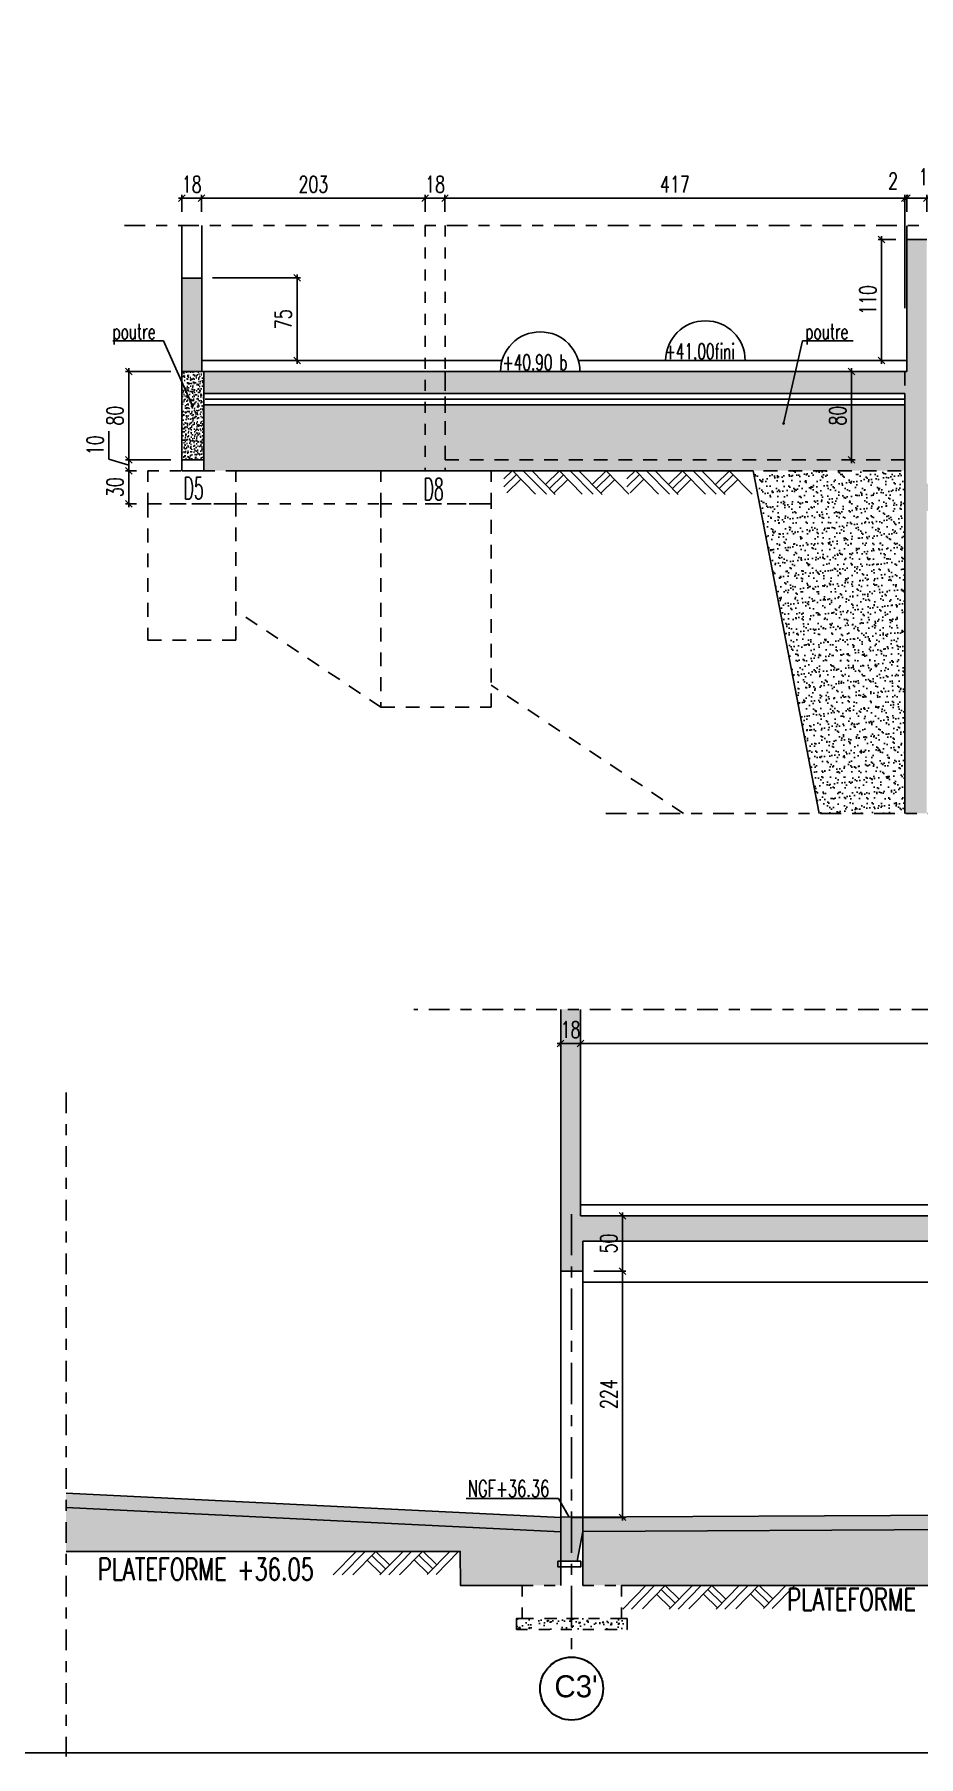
# Model space of a CAD drawing. Extents: x 308 to 437, y -199 to -146.
# Drawn here: x 319.32 to 327.35, y -199 to -183.37 of the extents above; entities that cross this region are included whole.
import ezdxf

# ---------------------------------------------------------------- set-up
doc = ezdxf.new("R2010")
doc.units = 0
doc.header["$LTSCALE"] = 0.5
doc.header["$MEASUREMENT"] = 0
for name, pattern in [('AXES2', [1.125, 0.75, -0.125, 0.125, -0.125]), ('CACHE', [0.375, 0.25, -0.125]), ('DISCONTINU', [0.75, 0.5, -0.25]), ('DISCONTINU2', [0.375, 0.25, -0.125])]:
    doc.linetypes.add(name, pattern=pattern)
doc.layers.get('DEFPOINTS').update_dxf_attribs({"linetype": 'CONTINUOUS'})
for name, color, linetype in [('0-button', 2, 'CACHE'), ('A05-AXES', 13, 'AXES2'), ('A19-COTATIONS', 146, 'CONTINUOUS'), ('AXES', 6, 'AXES2'), ('CADRE-CART', 7, 'CONTINUOUS'), ('COTATION', 7, 'CONTINUOUS'), ('HABILLAGE', 7, 'CONTINUOUS'), ('MURS', 3, 'CONTINUOUS'), ('POCHAGE', 254, 'CONTINUOUS'), ('RDC', 7, 'DISCONTINU2'), ('REPERE-SEM', 4, 'CONTINUOUS'), ('Texte', 7, 'CONTINUOUS')]:
    doc.layers.add(name, color=color, linetype=linetype)
doc.styles.add('CGotH', font='GOTHIC.TTF')
doc.styles.add('ROMANS8', font='romans.shx', dxfattribs={"width": 0.7})
doc.styles.get("Standard").update_dxf_attribs({"font": 'txt.shx'})
doc.linetypes.add('ISOLATION', pattern='A,0.0001,-0.1,[134,ltypeshp.shx,S=0.1,R=0,X=-0.1,Y=0],-0.2,[134,ltypeshp.shx,S=0.1,R=180,X=0.1,Y=0],-0.1', length=0.4001)
doc.dimstyles.new('COT50 cm', dxfattribs={"dimtxt": 0.15, "dimasz": 0.06, "dimexe": 0.03, "dimexo": 0.1, "dimgap": 0.05, "dimtad": 1, "dimdec": 0, "dimlfac": 100, "dimzin": 0, "dimdsep": 46, "dimtxsty": 'ROMANS8', "dimblk1": 'OBLIQUE', "dimblk2": 'OBLIQUE', "dimsah": 1, "dimcen": 0.03, "dimdle": 0.03, "dimclrt": 1, "dimadec": 0, "dimazin": 0, "dimtfac": 1, "dimtdec": 0, "dimtmove": 0, "dimatfit": 3, "dimfxl": 0, "dimtolj": 1, "dimtzin": 0, "dimlwd": -1, "dimlwe": -1, "dimarcsym": 0})
pattern_1 = [(37.5, (-103.79459, -43.32228), (-0.003149668, 0.096341188), [0, -0.076, 0, -0.085, 0, -0.08125]), (7.5, (-103.79459, -43.32228), (0.088488835, 0.141107303), [0, -0.041, 0, -0.0685, 0, -0.02625]), (327.5, (-103.85609, -43.32228), (0.155707093, 0.000282953), [0, -0.025, 0, -0.09, 0, -0.1175]), (317.5, (-103.85609, -43.32228), (0.15030633, 0.04388378), [0, -0.0125, 0, -0.059, 0, -0.0675])]
pattern_2 = [(37.5, (0, -126.95472), (-0.003149668, 0.096341188), [0, -0.076, 0, -0.085, 0, -0.08125]), (7.5, (0, -126.95472), (0.088488835, 0.141107303), [0, -0.041, 0, -0.0685, 0, -0.02625]), (327.5, (-0.0615, -126.95472), (0.155707093, 0.000282953), [0, -0.025, 0, -0.09, 0, -0.1175]), (317.5, (-0.0615, -126.95472), (0.15030633, 0.04388378), [0, -0.0125, 0, -0.059, 0, -0.0675])]

# ---------------------------------------------------------------- blocks, each defined once
blk = doc.blocks.new('_Oblique')
at = {"layer": 'COTATION', "color": 0, "lineweight": -2}
blk.add_line((-0.5, -0.5), (0.5, 0.5), dxfattribs=at)
blk = doc.blocks.new('*D1512')
at = {"layer": 'COTATION', "color": 0, "transparency": 16777216}
for p, q in [((326.694, -186.426), (326.771, -186.426)), ((326.741, -187.256), (326.741, -186.396)), ((326.694, -187.226), (326.771, -187.226))]:
    blk.add_line(p, q, dxfattribs=at)
at = {"layer": 'DEFPOINTS', "color": 0, "transparency": 16777216}
for p in [(326.594, -186.426), (326.741, -186.426), (326.594, -187.226)]:
    blk.add_point(p, dxfattribs=at)
at = {"layer": 'COTATION', "color": 0, "transparency": 16777216, "xscale": 0.06, "yscale": 0.06, "zscale": 0.06}
for p, rotation in [((326.741, -186.426), 90), ((326.741, -187.226), 270)]:
    blk.add_blockref('_Oblique', p, dxfattribs=dict(at, rotation=rotation))
at = {"layer": 'COTATION', "color": 1, "transparency": 16777216, "insert": (326.616, -186.826), "char_height": 0.15, "attachment_point": 5, "rotation": 90, "style": 'ROMANS8'}
blk.add_mtext('\\A1;80', dxfattribs=at)
blk = doc.blocks.new('*D1513')
at = {"layer": 'COTATION', "color": 0, "transparency": 16777216}
for p, q in [((320.629, -184.851), (320.869, -184.851)), ((320.659, -184.976), (320.659, -184.821)), ((320.839, -184.976), (320.839, -184.821))]:
    blk.add_line(p, q, dxfattribs=at)
at = {"layer": 'DEFPOINTS', "color": 0, "transparency": 16777216}
for p in [(320.839, -184.851), (320.659, -185.076), (320.839, -185.076)]:
    blk.add_point(p, dxfattribs=at)
at = {"layer": 'COTATION', "color": 0, "transparency": 16777216, "xscale": 0.06, "yscale": 0.06, "zscale": 0.06, "rotation": 180}
blk.add_blockref('_Oblique', (320.659, -184.851), dxfattribs=at)
at = {"layer": 'COTATION', "color": 0, "transparency": 16777216, "xscale": 0.06, "yscale": 0.06, "zscale": 0.06}
blk.add_blockref('_Oblique', (320.839, -184.851), dxfattribs=at)
at = {"layer": 'COTATION', "color": 1, "transparency": 16777216, "insert": (320.749, -184.726), "char_height": 0.15, "attachment_point": 5, "style": 'ROMANS8'}
blk.add_mtext('\\A1;18', dxfattribs=at)
blk = doc.blocks.new('*D1514')
at = {"layer": 'COTATION', "color": 0, "transparency": 16777216}
for p, q in [((320.809, -184.851), (322.899, -184.851)), ((320.839, -184.976), (320.839, -184.821)), ((322.869, -184.976), (322.869, -184.821))]:
    blk.add_line(p, q, dxfattribs=at)
at = {"layer": 'DEFPOINTS', "color": 0, "transparency": 16777216}
for p in [(322.869, -184.851), (320.839, -185.076), (322.869, -185.076)]:
    blk.add_point(p, dxfattribs=at)
at = {"layer": 'COTATION', "color": 0, "transparency": 16777216, "xscale": 0.06, "yscale": 0.06, "zscale": 0.06, "rotation": 180}
blk.add_blockref('_Oblique', (320.839, -184.851), dxfattribs=at)
at = {"layer": 'COTATION', "color": 0, "transparency": 16777216, "xscale": 0.06, "yscale": 0.06, "zscale": 0.06}
blk.add_blockref('_Oblique', (322.869, -184.851), dxfattribs=at)
at = {"layer": 'COTATION', "color": 1, "transparency": 16777216, "insert": (321.854, -184.726), "char_height": 0.15, "attachment_point": 5, "style": 'ROMANS8'}
blk.add_mtext('\\A1;203', dxfattribs=at)
blk = doc.blocks.new('*D1515')
at = {"layer": 'COTATION', "color": 0, "transparency": 16777216}
for p, q in [((322.839, -184.851), (323.079, -184.851)), ((322.869, -184.976), (322.869, -184.821)), ((323.049, -184.976), (323.049, -184.821))]:
    blk.add_line(p, q, dxfattribs=at)
at = {"layer": 'DEFPOINTS', "color": 0, "transparency": 16777216}
for p in [(323.049, -184.851), (322.869, -185.076), (323.049, -185.076)]:
    blk.add_point(p, dxfattribs=at)
at = {"layer": 'COTATION', "color": 0, "transparency": 16777216, "xscale": 0.06, "yscale": 0.06, "zscale": 0.06, "rotation": 180}
blk.add_blockref('_Oblique', (322.869, -184.851), dxfattribs=at)
at = {"layer": 'COTATION', "color": 0, "transparency": 16777216, "xscale": 0.06, "yscale": 0.06, "zscale": 0.06}
blk.add_blockref('_Oblique', (323.049, -184.851), dxfattribs=at)
at = {"layer": 'COTATION', "color": 1, "transparency": 16777216, "insert": (322.959, -184.726), "char_height": 0.15, "attachment_point": 5, "style": 'ROMANS8'}
blk.add_mtext('\\A1;18', dxfattribs=at)
blk = doc.blocks.new('*D1516')
at = {"layer": 'COTATION', "color": 0, "transparency": 16777216}
for p, q in [((323.019, -184.851), (327.254, -184.851)), ((323.049, -184.976), (323.049, -184.821)), ((327.224, -185.851), (327.224, -184.821))]:
    blk.add_line(p, q, dxfattribs=at)
at = {"layer": 'DEFPOINTS', "color": 0, "transparency": 16777216}
for p in [(327.224, -184.851), (323.049, -185.076), (327.224, -186.215)]:
    blk.add_point(p, dxfattribs=at)
at = {"layer": 'COTATION', "color": 0, "transparency": 16777216, "xscale": 0.06, "yscale": 0.06, "zscale": 0.06, "rotation": 180}
blk.add_blockref('_Oblique', (323.049, -184.851), dxfattribs=at)
at = {"layer": 'COTATION', "color": 0, "transparency": 16777216, "xscale": 0.06, "yscale": 0.06, "zscale": 0.06}
blk.add_blockref('_Oblique', (327.224, -184.851), dxfattribs=at)
at = {"layer": 'COTATION', "color": 1, "transparency": 16777216, "insert": (325.137, -184.726), "char_height": 0.15, "attachment_point": 5, "style": 'ROMANS8'}
blk.add_mtext('\\A1;417', dxfattribs=at)
blk = doc.blocks.new('*D1517')
at = {"layer": 'COTATION', "color": 0, "transparency": 16777216}
for p, q in [((327.214, -184.851), (327.454, -184.851)), ((327.244, -184.976), (327.244, -184.821)), ((327.424, -184.976), (327.424, -184.821))]:
    blk.add_line(p, q, dxfattribs=at)
at = {"layer": 'DEFPOINTS', "color": 0, "transparency": 16777216}
for p in [(327.424, -184.851), (327.244, -185.076), (327.424, -185.076)]:
    blk.add_point(p, dxfattribs=at)
at = {"layer": 'COTATION', "color": 0, "transparency": 16777216, "xscale": 0.06, "yscale": 0.06, "zscale": 0.06, "rotation": 180}
blk.add_blockref('_Oblique', (327.244, -184.851), dxfattribs=at)
at = {"layer": 'COTATION', "color": 0, "transparency": 16777216, "xscale": 0.06, "yscale": 0.06, "zscale": 0.06}
blk.add_blockref('_Oblique', (327.424, -184.851), dxfattribs=at)
at = {"layer": 'COTATION', "color": 1, "transparency": 16777216, "insert": (327.438, -184.66), "char_height": 0.15, "attachment_point": 5, "style": 'ROMANS8'}
blk.add_mtext('\\A1;18', dxfattribs=at)
blk = doc.blocks.new('*D1518')
at = {"layer": 'COTATION', "color": 0, "transparency": 16777216}
for p, q in [((327.224, -184.851), (327.164, -184.851)), ((327.224, -185.851), (327.224, -184.821)), ((327.224, -184.851), (327.244, -184.851)), ((327.244, -184.875), (327.244, -184.821)), ((327.244, -184.851), (327.304, -184.851))]:
    blk.add_line(p, q, dxfattribs=at)
at = {"layer": 'DEFPOINTS', "color": 0, "transparency": 16777216}
for p in [(327.244, -184.851), (327.244, -184.975), (327.224, -186.215)]:
    blk.add_point(p, dxfattribs=at)
at = {"layer": 'COTATION', "color": 0, "transparency": 16777216, "xscale": 0.06, "yscale": 0.06, "zscale": 0.06}
blk.add_blockref('_Oblique', (327.224, -184.851), dxfattribs=at)
at = {"layer": 'COTATION', "color": 0, "transparency": 16777216, "xscale": 0.06, "yscale": 0.06, "zscale": 0.06, "rotation": 180}
blk.add_blockref('_Oblique', (327.244, -184.851), dxfattribs=at)
at = {"layer": 'COTATION', "color": 1, "transparency": 16777216, "insert": (327.118, -184.696), "char_height": 0.15, "attachment_point": 5, "style": 'ROMANS8'}
blk.add_mtext('\\A1;2', dxfattribs=at)
blk = doc.blocks.new('*D1527')
at = {"layer": 'COTATION', "color": 0, "transparency": 16777216}
for p, q in [((320.177, -187.656), (320.177, -187.296)), ((320.249, -187.326), (320.147, -187.326)), ((320.249, -187.626), (320.147, -187.626))]:
    blk.add_line(p, q, dxfattribs=at)
at = {"layer": 'DEFPOINTS', "color": 0, "transparency": 16777216}
for p in [(320.177, -187.326), (320.349, -187.326), (320.349, -187.626)]:
    blk.add_point(p, dxfattribs=at)
at = {"layer": 'COTATION', "color": 0, "transparency": 16777216, "xscale": 0.06, "yscale": 0.06, "zscale": 0.06}
for p, rotation in [((320.177, -187.326), 90), ((320.177, -187.626), 270)]:
    blk.add_blockref('_Oblique', p, dxfattribs=dict(at, rotation=rotation))
at = {"layer": 'COTATION', "color": 1, "transparency": 16777216, "insert": (320.052, -187.476), "char_height": 0.15, "attachment_point": 5, "rotation": 90, "style": 'ROMANS8'}
blk.add_mtext('\\A1;30', dxfattribs=at)
blk = doc.blocks.new('*D1528')
at = {"layer": 'COTATION', "color": 0, "transparency": 16777216}
for p, q in [((319.997, -187.222), (319.997, -186.967)), ((320.177, -187.276), (319.997, -187.222)), ((320.559, -187.226), (320.147, -187.226)), ((320.177, -187.356), (320.177, -187.196)), ((320.249, -187.326), (320.147, -187.326))]:
    blk.add_line(p, q, dxfattribs=at)
at = {"layer": 'DEFPOINTS', "color": 0, "transparency": 16777216}
for p in [(320.177, -187.226), (320.659, -187.226), (320.349, -187.326)]:
    blk.add_point(p, dxfattribs=at)
at = {"layer": 'COTATION', "color": 0, "transparency": 16777216, "xscale": 0.06, "yscale": 0.06, "zscale": 0.06}
for p, rotation in [((320.177, -187.226), 90), ((320.177, -187.326), 270)]:
    blk.add_blockref('_Oblique', p, dxfattribs=dict(at, rotation=rotation))
at = {"layer": 'COTATION', "color": 1, "transparency": 16777216, "insert": (319.872, -187.095), "char_height": 0.15, "attachment_point": 5, "rotation": 90, "style": 'ROMANS8'}
blk.add_mtext('\\A1;10', dxfattribs=at)
blk = doc.blocks.new('*D1529')
at = {"layer": 'COTATION', "color": 0, "transparency": 16777216}
for p, q in [((320.559, -186.426), (320.147, -186.426)), ((320.177, -187.256), (320.177, -186.396)), ((320.559, -187.226), (320.147, -187.226))]:
    blk.add_line(p, q, dxfattribs=at)
at = {"layer": 'DEFPOINTS', "color": 0, "transparency": 16777216}
for p in [(320.177, -186.426), (320.659, -186.426), (320.659, -187.226)]:
    blk.add_point(p, dxfattribs=at)
at = {"layer": 'COTATION', "color": 0, "transparency": 16777216, "xscale": 0.06, "yscale": 0.06, "zscale": 0.06}
for p, rotation in [((320.177, -186.426), 90), ((320.177, -187.226), 270)]:
    blk.add_blockref('_Oblique', p, dxfattribs=dict(at, rotation=rotation))
at = {"layer": 'COTATION', "color": 1, "transparency": 16777216, "insert": (320.052, -186.826), "char_height": 0.15, "attachment_point": 5, "rotation": 90, "style": 'ROMANS8'}
blk.add_mtext('\\A1;80', dxfattribs=at)
blk = doc.blocks.new('*D1534')
at = {"layer": 'COTATION', "color": 0, "transparency": 16777216}
for p, q in [((327.144, -185.226), (326.984, -185.226)), ((327.014, -186.356), (327.014, -185.196)), ((327.058, -186.326), (326.984, -186.326))]:
    blk.add_line(p, q, dxfattribs=at)
at = {"layer": 'DEFPOINTS', "color": 0, "transparency": 16777216}
for p in [(327.014, -185.226), (327.244, -185.226), (327.158, -186.326)]:
    blk.add_point(p, dxfattribs=at)
at = {"layer": 'COTATION', "color": 0, "transparency": 16777216, "xscale": 0.06, "yscale": 0.06, "zscale": 0.06}
for p, rotation in [((327.014, -185.226), 90), ((327.014, -186.326), 270)]:
    blk.add_blockref('_Oblique', p, dxfattribs=dict(at, rotation=rotation))
at = {"layer": 'COTATION', "color": 1, "transparency": 16777216, "insert": (326.889, -185.776), "char_height": 0.15, "attachment_point": 5, "rotation": 90, "style": 'ROMANS8'}
blk.add_mtext('\\A1;110', dxfattribs=at)
blk = doc.blocks.new('*D1535')
at = {"layer": 'COTATION', "color": 0, "transparency": 16777216}
for p, q in [((320.939, -185.576), (321.736, -185.576)), ((321.706, -186.356), (321.706, -185.546)), ((321.119, -186.326), (321.736, -186.326))]:
    blk.add_line(p, q, dxfattribs=at)
at = {"layer": 'DEFPOINTS', "color": 0, "transparency": 16777216}
for p in [(320.839, -185.576), (321.706, -185.576), (321.019, -186.326)]:
    blk.add_point(p, dxfattribs=at)
at = {"layer": 'COTATION', "color": 0, "transparency": 16777216, "xscale": 0.06, "yscale": 0.06, "zscale": 0.06}
for p, rotation in [((321.706, -185.576), 90), ((321.706, -186.326), 270)]:
    blk.add_blockref('_Oblique', p, dxfattribs=dict(at, rotation=rotation))
at = {"layer": 'COTATION', "color": 1, "transparency": 16777216, "insert": (321.581, -185.951), "char_height": 0.15, "attachment_point": 5, "rotation": 90, "style": 'ROMANS8'}
blk.add_mtext('\\A1;75', dxfattribs=at)
blk = doc.blocks.new('*D1676')
at = {"layer": 'COTATION', "color": 0, "transparency": 16777216}
for p, q in [((324.069, -192.526), (324.309, -192.526)), ((324.099, -192.511), (324.099, -192.556)), ((324.279, -192.511), (324.279, -192.556))]:
    blk.add_line(p, q, dxfattribs=at)
at = {"layer": 'DEFPOINTS', "color": 0, "transparency": 16777216}
for p in [(324.099, -192.411), (324.279, -192.411), (324.279, -192.526)]:
    blk.add_point(p, dxfattribs=at)
at = {"layer": 'COTATION', "color": 0, "transparency": 16777216, "xscale": 0.06, "yscale": 0.06, "zscale": 0.06, "rotation": 180}
blk.add_blockref('_Oblique', (324.099, -192.526), dxfattribs=at)
at = {"layer": 'COTATION', "color": 0, "transparency": 16777216, "xscale": 0.06, "yscale": 0.06, "zscale": 0.06}
blk.add_blockref('_Oblique', (324.279, -192.526), dxfattribs=at)
at = {"layer": 'COTATION', "color": 1, "transparency": 16777216, "insert": (324.189, -192.401), "char_height": 0.15, "attachment_point": 5, "style": 'ROMANS8'}
blk.add_mtext('\\A1;18', dxfattribs=at)
blk = doc.blocks.new('*D1677')
at = {"layer": 'COTATION', "color": 0, "transparency": 16777216}
for p, q in [((324.249, -192.526), (339.046, -192.526)), ((324.279, -192.511), (324.279, -192.556)), ((339.016, -192.558), (339.016, -192.496))]:
    blk.add_line(p, q, dxfattribs=at)
at = {"layer": 'DEFPOINTS', "color": 0, "transparency": 16777216}
for p in [(324.279, -192.411), (339.016, -192.526), (339.016, -192.658)]:
    blk.add_point(p, dxfattribs=at)
at = {"layer": 'COTATION', "color": 0, "transparency": 16777216, "xscale": 0.06, "yscale": 0.06, "zscale": 0.06, "rotation": 180}
blk.add_blockref('_Oblique', (324.279, -192.526), dxfattribs=at)
at = {"layer": 'COTATION', "color": 0, "transparency": 16777216, "xscale": 0.06, "yscale": 0.06, "zscale": 0.06}
blk.add_blockref('_Oblique', (339.016, -192.526), dxfattribs=at)
at = {"layer": 'COTATION', "color": 1, "transparency": 16777216, "insert": (331.647, -192.401), "char_height": 0.15, "attachment_point": 5, "style": 'ROMANS8'}
blk.add_mtext('\\A1;1474', dxfattribs=at)
blk = doc.blocks.new('*D1718')
at = {"layer": 'COTATION', "color": 0, "transparency": 16777216}
for p, q in [((324.401, -194.592), (324.691, -194.592)), ((324.661, -196.858), (324.661, -194.562)), ((324.199, -196.828), (324.691, -196.828))]:
    blk.add_line(p, q, dxfattribs=at)
at = {"layer": 'DEFPOINTS', "color": 0, "transparency": 16777216}
for p in [(324.301, -194.592), (324.661, -194.592), (324.099, -196.828)]:
    blk.add_point(p, dxfattribs=at)
at = {"layer": 'COTATION', "color": 0, "transparency": 16777216, "xscale": 0.06, "yscale": 0.06, "zscale": 0.06}
for p, rotation in [((324.661, -194.592), 90), ((324.661, -196.828), 270)]:
    blk.add_blockref('_Oblique', p, dxfattribs=dict(at, rotation=rotation))
at = {"layer": 'COTATION', "color": 1, "transparency": 16777216, "insert": (324.536, -195.71), "char_height": 0.15, "attachment_point": 5, "rotation": 90, "style": 'ROMANS8'}
blk.add_mtext('\\A1;224', dxfattribs=at)
blk = doc.blocks.new('*D1719')
at = {"layer": 'COTATION', "color": 0, "transparency": 16777216}
for p, q in [((324.573, -194.092), (324.691, -194.092)), ((324.661, -194.622), (324.661, -194.062)), ((324.401, -194.592), (324.691, -194.592))]:
    blk.add_line(p, q, dxfattribs=at)
at = {"layer": 'DEFPOINTS', "color": 0, "transparency": 16777216}
for p in [(324.473, -194.092), (324.661, -194.092), (324.301, -194.592)]:
    blk.add_point(p, dxfattribs=at)
at = {"layer": 'COTATION', "color": 0, "transparency": 16777216, "xscale": 0.06, "yscale": 0.06, "zscale": 0.06}
for p, rotation in [((324.661, -194.092), 90), ((324.661, -194.592), 270)]:
    blk.add_blockref('_Oblique', p, dxfattribs=dict(at, rotation=rotation))
at = {"layer": 'COTATION', "color": 1, "transparency": 16777216, "insert": (324.536, -194.342), "char_height": 0.15, "attachment_point": 5, "rotation": 90, "style": 'ROMANS8'}
blk.add_mtext('\\A1;50', dxfattribs=at)

msp = doc.modelspace()

# ---------------------------------------------------------------- hatches: boundary and pattern name
at = {"layer": 'COTATION', "linetype": 'DISCONTINU', "ltscale": 0.2}
h = msp.add_hatch(dxfattribs=at)
h.set_pattern_fill('AR-CONC', color=8, scale=0.02, style=0)
h.set_pattern_definition([(50, (323.49954, -197.84683), (0.143452, -0.01255), [0.015, -0.165]), (355, (323.49954, -197.84683), (-0.02775, 0.150438), [0.012, -0.132]), (100.451, (323.51149, -197.84787), (0.115702, 0.137888), [0.012748, -0.140228]), (46.184, (323.49954, -197.80683), (0.213448, -0.033104), [0.0225, -0.2475]), (96.636, (323.51733, -197.80959), (0.186932, 0.194824), [0.019122, -0.210343]), (351.184, (323.49954, -197.80683), (0.186932, 0.194824), [0.018, -0.198]), (21, (323.51954, -197.81683), (0.119381, -0.080524), [0.015, -0.165]), (326, (323.51954, -197.81683), (0.048663, 0.14503), [0.012, -0.132]), (71.451, (323.52949, -197.82354), (0.168044, 0.064506), [0.012748, -0.140228]), (37.5, (323.49954, -197.84683), (0.002432, 0.0665788), [0, -0.1304, 0, -0.134, 0, -0.1325]), (7.5, (323.49954, -197.84683), (0.052614, 0.0788823), [0, -0.0764, 0, -0.1274, 0, -0.0505]), (327.5, (323.45494, -197.84683), (0.1067645, -0.004511), [0, -0.05, 0, -0.156, 0, -0.207]), (317.5, (323.43494, -197.84683), (0.116637, 0.020021), [0, -0.065, 0, -0.1036, 0, -0.147])])
h.paths.add_polyline_path([(324.199, -197.7468), (323.7496, -197.7468), (323.6996, -197.7468), (323.6996, -197.8468), (324.199, -197.8468)])
h.paths.add_polyline_path([(324.702, -197.7468), (324.652, -197.7468), (324.199, -197.7468), (324.199, -197.8468), (324.702, -197.8468)])
at = {"layer": 'HABILLAGE'}
h = msp.add_hatch(dxfattribs=at)
h.set_pattern_fill('AR-CONC', color=256, scale=0.01, style=0)
h.set_pattern_definition([(50, (-26.69083, -60.22952), (0.071726018, -0.0062752135), [0.0075, -0.0825]), (355, (-26.69083, -60.22952), (-0.013875133, 0.075219213), [0.006, -0.066]), (100.451444, (-26.68485, -60.23004), (0.057850885, 0.068943999), [0.006374019, -0.070114211]), (46.1842, (-26.69083, -60.20952), (0.106724133, -0.016551928), [0.01125, -0.12375]), (96.635635, (-26.68194, -60.2109), (0.093466195, 0.09741186), [0.009561034, -0.105171376]), (351.184164, (-26.69083, -60.20952), (0.093466195, 0.09741186), [0.009, -0.099]), (21, (-26.68083, -60.21452), (0.059690705, -0.040261889), [0.0075, -0.0825]), (326, (-26.68083, -60.21452), (0.024331533, 0.072515005), [0.006, -0.066]), (71.451445, (-26.675856, -60.217874), (0.084022238, 0.032253115), [0.006374019, -0.070114211]), (37.5, (-26.69083, -60.22952), (0.0012159855, 0.0332893854), [0, -0.0652, 0, -0.067, 0, -0.06625]), (7.5, (-26.69083, -60.22952), (0.0263069537, 0.0394411712), [0, -0.0382, 0, -0.0637, 0, -0.02525]), (327.5, (-26.71313, -60.22952), (0.0533822436, -0.0022554872), [0, -0.025, 0, -0.078, 0, -0.1035]), (317.5, (-26.72313, -60.22952), (0.058318617, 0.010010498), [0, -0.0325, 0, -0.0518, 0, -0.0735])])
h.paths.add_polyline_path([(320.8594, -186.4265), (320.6594, -186.4265), (320.6594, -187.2265), (320.8594, -187.2265)])
h = msp.add_hatch(dxfattribs=at)
h.set_pattern_fill('AR-SAND', color=256, scale=0.05, style=0)
h.set_pattern_definition(pattern_1)
h.paths.add_polyline_path([(322.8694, -186.7265), (320.8594, -186.7265), (320.8594, -187.2265), (320.8594, -187.3265), (321.1494, -187.3265), (322.4674, -187.3265), (322.8694, -187.3265)])
h.paths.add_polyline_path([(323.0494, -186.7265), (322.8694, -186.7265), (322.8694, -187.3265), (323.0494, -187.3265)])
h.paths.add_polyline_path([(327.2244, -186.7265), (323.0494, -186.7265), (323.0494, -187.2265), (327.2244, -187.2265)])
h.paths.add_polyline_path([(327.2244, -187.2265), (323.0494, -187.2265), (323.0494, -187.3265), (323.4674, -187.3265), (327.2244, -187.3265)])
h = msp.add_hatch(dxfattribs=at)
h.set_pattern_fill('AR-SAND', color=256, scale=0.05, style=0)
h.set_pattern_definition(pattern_1)
h.paths.add_polyline_path([(326.4471, -190.4379), (327.2244, -190.4379), (327.2244, -187.3265), (325.8478, -187.3265)])
h = msp.add_hatch(dxfattribs=at)
h.set_pattern_fill('AR-SAND', color=256, scale=0.05, style=0)
h.set_pattern_definition(pattern_2)
h.paths.add_polyline_path([(319.6078, -196.738), (319.6078, -197.1368), (323.187, -197.1368), (323.189, -197.4468), (323.7496, -197.4468), (324.0994, -197.4468), (324.0994, -196.9575), (324.0794, -196.9575)])
h = msp.add_hatch(dxfattribs=at)
h.set_pattern_fill('AR-SAND', color=256, scale=0.05, style=0)
h.set_pattern_definition(pattern_2)
h.paths.add_polyline_path([(331.5562, -196.9188), (331.5362, -196.9188), (324.3212, -196.9567), (324.3012, -196.9567), (324.3012, -197.4468), (324.652, -197.4468), (331.0462, -197.4468), (331.0462, -197.4468), (331.5562, -197.4468)])
at = {"layer": 'POCHAGE'}
h = msp.add_hatch(color=256, dxfattribs=at)
h.paths.add_polyline_path([(332.8777, -187.267), (332.7543, -187.2728), (332.7536, -187.2579), (332.8777, -187.252), (332.8777, -187.1896), (329.0244, -187.3685), (329.0244, -186.6765), (328.8244, -186.6765), (328.8244, -187.3778), (327.4244, -187.4428), (327.4244, -185.2265), (327.2444, -185.2265), (327.2444, -186.4265), (327.2244, -186.4265), (327.2244, -187.2265), (327.2244, -190.4379), (327.4244, -190.4379), (327.4244, -187.6931), (332.6777, -187.4492), (332.6777, -190.4379), (332.8777, -190.4379)])
h.paths.add_polyline_path([(329.0244, -186.4265), (328.8244, -186.4265), (328.8244, -186.6765), (329.0244, -186.6765)], flags=17)
h.paths.add_polyline_path([(329.0244, -186.3265), (328.8244, -186.3265), (328.8244, -186.4265), (329.0244, -186.4265)], flags=17)
h.paths.add_polyline_path([(329.0244, -185.7265), (328.8244, -185.7265), (328.8244, -186.3265), (329.0244, -186.3265)], flags=17)
h = msp.add_hatch(color=256, dxfattribs=at)
h.paths.add_polyline_path([(322.8694, -186.4265), (320.8594, -186.4265), (320.8594, -186.6265), (322.8694, -186.6265)])
h.paths.add_polyline_path([(323.0494, -186.4265), (322.8694, -186.4265), (322.8694, -186.6265), (323.0494, -186.6265)])
h.paths.add_polyline_path([(327.2244, -186.4265), (323.0494, -186.4265), (323.0494, -186.6265), (327.2244, -186.6265)])
h.paths.add_polyline_path([(320.8394, -185.5765), (320.6594, -185.5765), (320.6594, -186.4265), (320.8394, -186.4265)])
for points in [[(324.2793, -194.0921), (324.2793, -192.2174), (324.0994, -192.2174), (324.0994, -194.5921), (324.3012, -194.5921), (324.3012, -194.3221), (338.9056, -194.3221), (338.9056, -194.6921), (339.3056, -194.6921), (339.3056, -194.4117), (346.443, -194.4117), (346.443, -194.7117), (346.643, -194.7117), (346.643, -194.0617), (346.493, -194.0617), (346.493, -194.1617), (340.7958, -194.1617), (340.7958, -192.9921), (340.5958, -192.9921), (340.5958, -194.1617), (339.3056, -194.1617), (339.3056, -194.0921), (339.1961, -194.0921), (339.1961, -192.2174), (339.0156, -192.2174), (339.0156, -194.0921)], [(319.6078, -196.6078), (319.6078, -196.7378), (324.0994, -196.9575), (324.0994, -196.8284)], [(331.6462, -196.7882), (324.3012, -196.8268), (324.3001, -196.9568), (331.6462, -196.9182)]]:
    msp.add_hatch(color=256, dxfattribs=at).paths.add_polyline_path(points)
h = msp.add_hatch(color=256, dxfattribs=at)
h.paths.add_polyline_path([(324.3012, -196.8268), (324.199, -196.8274), (324.199, -197.2274), (324.2494, -197.2274), (324.3001, -196.9568), (324.3012, -196.9568)])
h.paths.add_polyline_path([(324.199, -196.8274), (324.0994, -196.8279), (324.0994, -197.2274), (324.199, -197.2274)])

# ---------------------------------------------------------------- linework, layer by layer
at = {"layer": '0-button', "linetype": 'ByBlock'}
msp.add_lwpolyline([(320.8594, -187.2265), (320.6594, -187.2265), (320.6594, -186.4265), (320.8594, -186.4265)], close=True, dxfattribs=at)
at = {"layer": '0-button', "color": 2, "linetype": 'DISCONTINU2'}
msp.add_lwpolyline([(327.2244, -187.2265), (323.0494, -187.2265), (323.0494, -186.4265), (327.2244, -186.4265)], close=True, dxfattribs=at)
at = {"layer": 'A19-COTATIONS', "color": 242, "lineweight": 30, "ltscale": 10, "true_color": 0xcd2027}
msp.add_circle((324.199, -198.3831), 0.2858, dxfattribs=at)
at = {"layer": 'AXES', "color": 6, "ltscale": 0.5}
for p, q in [((320.1396, -185.1005), (340.7718, -185.1005)), ((324.5083, -190.4379), (335.2578, -190.4379)), ((354.776, -192.2174), (322.7647, -192.2174)), ((319.6078, -192.9705), (319.6078, -198.9999))]:
    msp.add_line(p, q, dxfattribs=at)
at = {"layer": 'AXES', "color": 1}
msp.add_line((324.199, -194.0743), (324.199, -198.0973), dxfattribs=at)
at = {"layer": 'CADRE-CART', "color": 1}
msp.add_lwpolyline([(307.8533, -154.9648), (437.1328, -154.9648), (437.1328, -198.9648), (307.8533, -198.9648)], close=True, dxfattribs=at)
at = {"layer": 'COTATION', "color": 8}
for p, q in [((324.0994, -194.5921), (324.0994, -197.4468)), ((324.3012, -194.5921), (324.3012, -197.4468)), ((330.1739, -194.6921), (324.3012, -194.6921))]:
    msp.add_line(p, q, dxfattribs=at)
at = {"layer": 'COTATION'}
msp.add_lwpolyline([(324.0741, -197.2274), (324.2815, -197.2274), (324.2815, -197.2789), (324.0741, -197.2789)], close=True, dxfattribs=at)
at = {"layer": 'COTATION', "color": 8, "linetype": 'DISCONTINU', "ltscale": 0.2}
for points in [[(324.3012, -197.4468), (324.652, -197.4468), (324.652, -197.7468), (323.7496, -197.7468), (323.7496, -197.4468), (324.0994, -197.4468)], [(323.7496, -197.7468), (323.6996, -197.7468), (323.6996, -197.8468), (324.702, -197.8468), (324.702, -197.7468), (324.652, -197.7467)]]:
    msp.add_lwpolyline(points, dxfattribs=at)
at = {"layer": 'COTATION'}
for centre in [(325.4136, -186.3265), (323.9138, -186.4265)]:
    msp.add_arc(centre, 0.3611, 0, 180, dxfattribs=at)
at = {"layer": 'HABILLAGE', "linetype": 'ISOLATION', "ltscale": 0.2}
msp.add_line((320.8715, -186.6771), (327.2244, -186.6771), dxfattribs=at)
at = {"layer": 'HABILLAGE', "color": 1}
for p in [(321.1494, -187.3265), (326.4471, -190.4379)]:
    msp.add_line(p, (325.8478, -187.3265), dxfattribs=at)
at = {"layer": 'HABILLAGE'}
for p, q in [((323.6616, -187.3244), (323.5832, -187.401)), ((323.6972, -187.3612), (323.5832, -187.4726)), ((323.7383, -187.4033), (323.6116, -187.5272)), ((323.8713, -187.539), (323.6616, -187.3244)), ((323.9694, -187.5401), (323.7597, -187.3256)), ((324.0501, -187.541), (323.8404, -187.3265)), ((324.0883, -187.3265), (323.9614, -187.4506)), ((324.1239, -187.3632), (323.9972, -187.4872)), ((324.1651, -187.4053), (324.0383, -187.5292)), ((324.2961, -187.539), (324.0883, -187.3265)), ((324.3942, -187.5401), (324.1853, -187.3265)), ((324.4748, -187.541), (324.2651, -187.3265)), ((324.5136, -187.3273), (324.3867, -187.4514)), ((324.5492, -187.3641), (324.4224, -187.488)), ((324.5903, -187.4062), (324.4636, -187.5301)), ((324.7196, -187.539), (324.5118, -187.3265)), ((324.7793, -187.3244), (324.7009, -187.401)), ((324.8149, -187.3612), (324.7009, -187.4726)), ((324.856, -187.4033), (324.7293, -187.5272)), ((324.989, -187.539), (324.7793, -187.3244)), ((325.0871, -187.5401), (324.8774, -187.3256)), ((325.1678, -187.541), (324.958, -187.3265)), ((325.206, -187.3265), (325.0791, -187.4506)), ((325.2416, -187.3632), (325.1149, -187.4872)), ((325.2828, -187.4053), (325.156, -187.5292)), ((325.4137, -187.539), (325.206, -187.3265)), ((325.5119, -187.5401), (325.303, -187.3265)), ((325.5925, -187.541), (325.3828, -187.3265)), ((325.6313, -187.3273), (325.5043, -187.4514)), ((325.6669, -187.3641), (325.5401, -187.488)), ((325.708, -187.4062), (325.5813, -187.5301)), ((325.8373, -187.539), (325.6295, -187.3265)), ((322.0336, -197.3513), (322.2433, -197.1368)), ((322.1143, -197.3504), (322.3231, -197.1368)), ((322.2124, -197.3493), (322.4201, -197.1368)), ((322.4201, -197.1368), (322.5471, -197.2609)), ((322.4584, -197.3513), (322.6681, -197.1368)), ((322.539, -197.3504), (322.7487, -197.1359)), ((322.6371, -197.3493), (322.8469, -197.1348)), ((322.8469, -197.1348), (322.9738, -197.2589)), ((322.8882, -197.3465), (323.0931, -197.1368)), ((322.9688, -197.3456), (323.1729, -197.1368)), ((322.3434, -197.2157), (322.4701, -197.3396)), ((322.3845, -197.1736), (322.5113, -197.2975)), ((322.7701, -197.2136), (322.8969, -197.3376)), ((322.8112, -197.1716), (322.938, -197.2955)), ((324.6624, -197.6613), (324.8721, -197.4468)), ((324.743, -197.6604), (324.9519, -197.4468)), ((324.8411, -197.6593), (325.0489, -197.4468)), ((325.0471, -197.4477), (325.1741, -197.5718)), ((325.0859, -197.6613), (325.2956, -197.4468)), ((325.1665, -197.6604), (325.3754, -197.4468)), ((325.2646, -197.6593), (325.4724, -197.4468)), ((325.4724, -197.4468), (325.5993, -197.5709)), ((325.5106, -197.6613), (325.7204, -197.4468)), ((325.5913, -197.6604), (325.801, -197.4459)), ((325.6894, -197.6593), (325.8991, -197.4448)), ((325.8991, -197.4448), (326.0261, -197.5689)), ((325.9404, -197.6565), (326.1454, -197.4468)), ((326.0211, -197.6556), (326.2252, -197.4468)), ((324.9704, -197.5265), (325.0971, -197.6505)), ((325.0115, -197.4844), (325.1383, -197.6084)), ((325.3956, -197.5257), (325.5224, -197.6496)), ((325.4368, -197.4836), (325.5635, -197.6075)), ((325.8224, -197.5236), (325.9491, -197.6476)), ((325.8635, -197.4816), (325.9903, -197.6055))]:
    msp.add_line(p, q, dxfattribs=at)
at = {"layer": 'HABILLAGE', "color": 1, "flags": 128}
for points in [[(323.7496, -197.4468), (323.189, -197.4468), (323.187, -197.1368), (319.6078, -197.1368)], [(331.0462, -197.4468), (324.652, -197.4468)]]:
    msp.add_lwpolyline(points, dxfattribs=at)
at = {"layer": 'MURS', "color": 0}
for p, q in [((320.6594, -185.5765), (320.6594, -185.1005)), ((320.8394, -185.5765), (320.8394, -185.1005)), ((320.8394, -186.3265), (323.5668, -186.3265))]:
    msp.add_line(p, q, dxfattribs=at)
at = {"layer": 'MURS', "linetype": 'DISCONTINU2', "ltscale": 0.5}
for p, q in [((322.8694, -185.1005), (322.8694, -187.3265)), ((323.0494, -185.1005), (323.0494, -187.3265)), ((320.6594, -187.3265), (320.6594, -187.2265)), ((320.8594, -187.3265), (320.8594, -187.2265)), ((320.3494, -187.3265), (320.6594, -187.3265)), ((320.3494, -187.3265), (320.3494, -187.6265)), ((320.8594, -187.3265), (321.1494, -187.3265)), ((321.1494, -187.3265), (321.1494, -187.6265)), ((321.1494, -187.3265), (322.4674, -187.3265)), ((322.4674, -187.3265), (322.8694, -187.3265)), ((322.4674, -187.3265), (322.4674, -187.6265)), ((323.0494, -187.3265), (323.4674, -187.3265)), ((323.4674, -187.3265), (323.4674, -187.6265)), ((320.3494, -187.6265), (321.1494, -187.6265)), ((321.1494, -187.6265), (322.4674, -187.6265)), ((322.4674, -187.6265), (323.4674, -187.6265))]:
    msp.add_line(p, q, dxfattribs=at)
at = {"layer": 'MURS'}
for p, q in [((327.2444, -186.4265), (327.2444, -185.2265)), ((327.2444, -185.2265), (327.4244, -185.2265)), ((320.6594, -186.4265), (320.6594, -185.5765)), ((320.6594, -185.5765), (320.8394, -185.5765)), ((320.8394, -186.4265), (320.8394, -185.5765)), ((320.8394, -186.4265), (327.2444, -186.4265)), ((320.8594, -186.6265), (327.2244, -186.6265)), ((327.2244, -190.4379), (327.2244, -186.6265)), ((324.0994, -192.2174), (324.0994, -194.5921)), ((324.2793, -192.2174), (324.2793, -194.0921)), ((339.0156, -194.0921), (324.2793, -194.0921)), ((324.3012, -194.3221), (324.3012, -194.5921)), ((338.9056, -194.3221), (324.3012, -194.3221)), ((324.3012, -194.5921), (324.0994, -194.5921)), ((331.6462, -196.7882), (324.0994, -196.8279)), ((324.0994, -197.2274), (324.0994, -196.8279)), ((324.2494, -197.2274), (324.3001, -196.9568)), ((331.6462, -196.9182), (324.3001, -196.9568)), ((324.0994, -197.2274), (324.2494, -197.2274))]:
    msp.add_line(p, q, dxfattribs=at)
for points in [[(319.6078, -196.6078), (324.0994, -196.8284)], [(324.0994, -196.9585), (319.6078, -196.738)]]:
    msp.add_lwpolyline(points, dxfattribs=at)
at = {"layer": 'RDC'}
for p, q in [((327.2444, -185.2265), (327.2444, -185.1005)), ((323.4674, -187.3265), (327.2244, -187.3265)), ((322.4674, -189.4726), (321.1494, -188.5939)), ((325.2155, -190.4379), (323.4674, -189.2726))]:
    msp.add_line(p, q, dxfattribs=at)
at = {"layer": 'RDC', "linetype": 'ByBlock'}
for p, q in [((324.2608, -186.3265), (327.2444, -186.3265)), ((320.8594, -186.7265), (327.2244, -186.7265)), ((333.1664, -193.9921), (324.2793, -193.9921))]:
    msp.add_line(p, q, dxfattribs=at)
msp.add_lwpolyline([(320.6594, -187.2265), (320.8594, -187.2265), (320.8594, -187.3265), (320.6594, -187.3265)], close=True, dxfattribs=at)
at = {"layer": 'RDC'}
for points in [[(321.1494, -187.6265), (320.3494, -187.6265), (320.3494, -188.8659), (321.1494, -188.8659)], [(323.4674, -187.6265), (322.4674, -187.6265), (322.4674, -189.4726), (323.4674, -189.4726)]]:
    msp.add_lwpolyline(points, close=True, dxfattribs=at)

# ---------------------------------------------------------------- texts
at = {"layer": 'A05-AXES', "color": 1, "ltscale": 0.5, "insert": (324.2389, -198.262), "char_height": 0.2, "width": 0.3408, "attachment_point": 2, "rotation": 0.00168, "line_spacing_factor": 1.032839, "style": 'CGotH'}
msp.add_mtext("C3'", dxfattribs=at)
at = {"layer": 'HABILLAGE', "color": 1, "style": 'ROMANS8', "width": 0.65}
for s, height, p in [('poutre', 0.14, (320.0302, -186.1323)), ('poutre', 0.14, (326.3217, -186.1323)), ('+41.00fini ', 0.14, (325.0446, -186.3124)), ('+40.90 b ', 0.14, (323.5722, -186.4124)), ('NGF+36.36', 0.15, (323.2571, -196.6418))]:
    msp.add_text(s, height=height, dxfattribs=at).set_placement(p)
at = {"layer": 'REPERE-SEM', "color": 4, "width": 0.52}
for s, p in [('D5', (320.6753, -187.5858)), ('D8', (322.8548, -187.5939))]:
    msp.add_text(s, height=0.2, rotation=359.99805, dxfattribs=at).set_placement(p)
at = {"layer": 'Texte', "color": 1, "style": 'ROMANS8', "width": 0.7}
for s, p in [('PLATEFORME +36.05', (319.8969, -197.3997)), ('PLATEFORME +35.74', (326.1575, -197.6741))]:
    msp.add_text(s, height=0.2, dxfattribs=at).set_placement(p)

# ---------------------------------------------------------------- dimensions: what is measured, and where the dimension line sits
at = {"layer": 'COTATION'}
for base, p1, p2, picture, middle in [((320.8394, -184.8507), (320.6594, -185.0763), (320.8394, -185.0763), '*D1513', (320.7494, -184.8507)), ((323.0494, -184.8507), (322.8694, -185.0763), (323.0494, -185.0763), '*D1515', (322.9594, -184.8507))]:
    dim = msp.add_linear_dim(base=base, p1=p1, p2=p2, dimstyle='COT50 cm', dxfattribs=at)
    dim.commit()
    dim.dimension.update_dxf_attribs({"geometry": picture, "text_midpoint": middle, "dimtype": 160})
dim = msp.add_linear_dim(base=(322.8694, -184.8507), p1=(320.8394, -185.0763), p2=(322.8694, -185.0763), dimstyle='COT50 cm', dxfattribs=at)
dim.commit()
dim.dimension.update_dxf_attribs({"geometry": '*D1514', "text_midpoint": (321.8544, -184.7257)})
dim = msp.add_linear_dim(base=(327.2244403438, -184.8507431553), p1=(323.0494403443, -185.0762515987), p2=(327.2244403438, -186.2154800685), dimstyle='COT50 cm', override={"dimtmove": 1}, dxfattribs=at)
dim.commit()
dim.dimension.update_dxf_attribs({"geometry": '*D1516', "text_midpoint": (325.136940344, -184.7257431553)})
for base, p1, p2, picture, middle in [((327.2444, -184.8507), (327.2244, -186.2155), (327.2444, -184.9751), '*D1518', (327.1178, -184.8207)), ((327.4244, -184.8507), (327.2444, -185.0763), (327.4244, -185.0763), '*D1517', (327.4384, -184.7849)), ((324.2793, -192.5255), (324.0994, -192.4114), (324.2793, -192.4114), '*D1676', (324.1894, -192.5255))]:
    dim = msp.add_linear_dim(base=base, p1=p1, p2=p2, dimstyle='COT50 cm', override={"dimtmove": 1}, dxfattribs=at)
    dim.commit()
    dim.dimension.update_dxf_attribs({"geometry": picture, "text_midpoint": middle, "dimtype": 160})
for base, p1, p2, picture, middle in [((327.0138, -185.2265), (327.1582, -186.3265), (327.2444, -185.2265), '*D1534', (326.8888, -185.7765)), ((320.1772, -186.4265), (320.6594, -187.2265), (320.6594, -186.4265), '*D1529', (320.0522, -186.8265)), ((326.7412, -186.4265), (326.5939, -187.2265), (326.5939, -186.4265), '*D1512', (326.6162, -186.8265)), ((320.1772, -187.2265), (320.3494, -187.3265), (320.6594, -187.2265), '*D1528', (319.8722, -187.1725))]:
    dim = msp.add_linear_dim(base=base, p1=p1, p2=p2, angle=90, dimstyle='COT50 cm', override={"dimtmove": 1}, dxfattribs=at)
    dim.commit()
    dim.dimension.update_dxf_attribs({"geometry": picture, "text_midpoint": middle})
for base, p1, p2, picture, middle in [((321.7062, -185.5765), (321.0188, -186.3265), (320.8394, -185.5765), '*D1535', (321.5812, -185.9515)), ((320.1772, -187.3265), (320.3494, -187.6265), (320.3494, -187.3265), '*D1527', (320.0522, -187.4765))]:
    dim = msp.add_linear_dim(base=base, p1=p1, p2=p2, angle=90, dimstyle='COT50 cm', dxfattribs=at)
    dim.commit()
    dim.dimension.update_dxf_attribs({"geometry": picture, "text_midpoint": middle})
at = {"layer": 'COTATION', "color": 0}
dim = msp.add_linear_dim(base=(339.0156, -192.5255), p1=(324.2793, -192.4114), p2=(339.0156, -192.6582), dimstyle='COT50 cm', override={"dimtmove": 1}, dxfattribs=at)
dim.commit()
dim.dimension.update_dxf_attribs({"geometry": '*D1677', "text_midpoint": (331.6474, -192.4005)})
for base, p1, p2, override, picture, middle in [((324.6612, -194.0921), (324.3012, -194.5921), (324.4733, -194.0921), {"dimtmove": 1, "dimfxl": 10}, '*D1719', (324.5362, -194.3421)), ((324.6612, -194.5921), (324.0994, -196.8279), (324.3012, -194.5921), {"dimfxl": 10}, '*D1718', (324.5362, -195.71))]:
    dim = msp.add_linear_dim(base=base, p1=p1, p2=p2, angle=90, dimstyle='COT50 cm', override=override, dxfattribs=at)
    dim.commit()
    dim.dimension.update_dxf_attribs({"geometry": picture, "text_midpoint": middle})

# ---------------------------------------------------------------- leaders
at = {"layer": 'MURS', "color": 1}
for points, override in [([(320.7568, -186.7359), (320.4936, -186.1463), (320.0329, -186.1463)], {"dimasz": 0.1, "dimtad": 0, "dimldrblk": 'DOTSMALL', "dimfxl": 10, "dimfxlon": 1}), ([(326.1231, -186.8973), (326.2959, -186.1463), (326.7566, -186.1463)], {"dimasz": 0.1, "dimtad": 0, "dimldrblk": 'DOTSMALL', "dimfxl": 10, "dimfxlon": 1}), ([(324.1766, -196.8275), (324.0782, -196.6558), (323.2415, -196.6558)], {"dimgap": 0.05, "dimtad": 0, "dimfxl": 10, "dimfxlon": 1})]:
    msp.add_leader(points, dimstyle='COT50 cm', override=override, dxfattribs=at)

doc.saveas('drawing.dxf')
